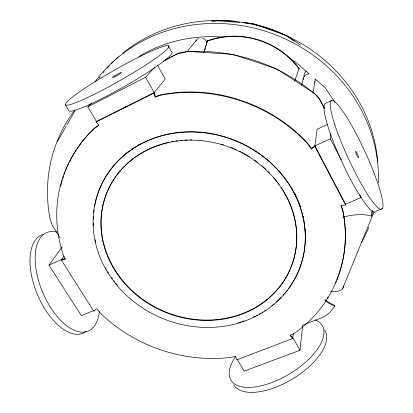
<?xml version="1.0" encoding="UTF-8"?>
<svg xmlns="http://www.w3.org/2000/svg" width="413" height="413" viewBox="0 0 413 413"><rect width="100%" height="100%" fill="white"/><g stroke="black" fill="none" stroke-linecap="round" stroke-linejoin="round"><path stroke-width="0.62" d="M64.041 256.23L61.341 260.061L93.705 311.092L96.807 308.774L100.483 313.25A146.409 130.699 22 0 0 231.373 357.297L235.632 356.238L236.757 359.862L292.703 338.521L289.998 335.542L295.398 332.635A146.409 130.699 22 0 0 342.707 210.46L341.019 205.793L345.552 204.915L345.573 204.228L314.902 145.82L330.302 138.892L330.736 133.884M237.289 359.527L244.166 371.148L299.972 350.291L302.75 325.026L323.611 317.034L329.533 312.817L334.85 306.219L334.886 305.439L329.951 303.111A55.714 49.126 4 0 1 324.861 299.518M372.165 210.625L371.705 216.076L366.001 214.899A55.807 49.193 4.1 0 0 343.017 217.212M371.705 216.076L372.252 210.676M292.703 338.521L293.38 333.208M345.552 204.915L314.825 146.403L317.138 129.254L327.628 124.473M324.293 108.495L319.254 98.893L319.321 98.423L315.098 93.766L276.498 68.775L232.622 54.263L187.177 51.408L178.617 53.148L164.4 60.468M314.825 146.403L311.309 149.026L311.392 148.437L307.556 143.043A146.14 130.508 22 0 0 160.688 94.804L155.484 96.58L155.097 97.07L153.868 93.101L165.205 79.022L157.689 65.579M313.028 92.631L314.954 81.371M301.702 85.517L303.349 78.124M207.212 41.176L207.471 40.83A77.825 73.813 24.3 0 1 299.089 68.352L298.986 68.749A77.959 73.922 24.3 0 0 207.212 41.176L203.764 52.869M204.027 52.508L207.471 40.83M294.701 81.124L299.089 68.352M342.754 288.32L374.09 211.74M93.705 311.092L94.149 310.287M57.278 141.747L66.235 126.079M66.875 124.958L74.872 110.963M93.57 310.535L81.351 315.687L48.987 265.11L62.244 246.85M187.043 51.77L196.221 40.381M163.207 61.3L178.617 53.148M126.001 107.013L126.435 106.508L124.711 107.101L122.893 108.562M61.341 260.061L65.373 259.281L63.266 254.883A146.409 130.699 22 0 1 94.355 128.422L98.95 125.222L96.007 121.98L96.492 121.458L87.84 106.828L145.583 77.288L154.508 67.309M87.84 106.828L91.867 102.858M311.392 148.437L314.902 145.82M98.924 125.051L94.84 127.891A146.14 130.508 22 0 0 73.029 155.273M96.492 121.458L154.256 92.62L145.583 77.288M96.007 121.98L153.868 93.101M331.593 100.462L325.454 103.389A59.761 9.411 65.3 0 0 343.177 164.606A59.761 9.411 65.3 0 0 376.217 211.105L382.474 208.431M48.987 265.11L61.857 259.338L65.306 258.667M345.573 204.228L361.236 197.419L359.733 194.58M155.097 97.07L160.316 95.284A146.409 130.699 22 0 1 307.463 143.621L311.309 149.026M178.292 53.535L186.862 51.79A164.787 148.856 22 0 1 315.021 94.231L319.254 98.893M239.679 22.509L217.181 20.65A130.725 121.887 22.7 0 0 211.42 21.058M242.829 22.767L252.895 23.603L286.978 35.755L300.731 45.198M334.85 306.219L329.91 303.885A55.807 49.193 4.1 0 1 324.809 300.287M294.268 41.124L286.875 36.05A130.911 122.036 22.7 0 0 244.517 22.359M290.499 335.103L292.817 337.648L299.972 350.291M334.953 102.212L324.814 87.293L315.083 78.924L315.191 79.864A6.04 5.839 2.8 0 1 314.577 82.321M60.061 237.764L52.25 225.353L49.952 218.338A164.787 148.856 22 0 1 74.743 110.101M65.254 104.592L68.79 110.457A59.338 6.355 -29.6 0 0 125.232 85.992A59.338 6.355 -29.6 0 0 171.514 51.697L168.225 45.786M330.302 138.892L341.417 159.919M319.321 98.423L324.406 108.108M341.257 205.689L342.733 209.768A146.14 130.508 22 0 1 336.543 280.2M154.256 92.62L155.484 96.58M336.053 281.382A146.14 130.508 22 0 1 335.542 282.559M328.087 296.839A146.14 130.508 22 0 1 327.06 298.48M60.577 186.377A146.14 130.508 22 0 1 62.249 180.202M62.626 178.974A146.14 130.508 22 0 1 63.628 175.907M64.056 174.684A146.14 130.508 22 0 1 65.182 171.643M65.657 170.435A146.14 130.508 22 0 1 66.906 167.435M67.427 166.243A146.14 130.508 22 0 1 68.795 163.29M69.363 162.123A146.14 130.508 22 0 1 72.709 155.83M125.376 154.003A107.375 95.78 22 0 1 128.402 151.592M131.551 149.299A107.375 95.78 22 0 1 134.803 147.126M138.143 145.087A107.375 95.78 22 0 1 140.415 143.807M292.223 188.473A107.375 95.78 22 0 1 292.858 189.593M294.686 192.995A107.375 95.78 22 0 1 295.548 194.719M296.106 195.876A107.375 95.78 22 0 1 296.911 197.626M297.432 198.798A107.375 95.78 22 0 1 298.181 200.568M298.656 201.75A107.375 95.78 22 0 1 299.342 203.532M299.781 204.719A107.375 95.78 22 0 1 300.406 206.505M302.383 213.093A107.375 95.78 22 0 1 302.703 214.347M303.152 216.242A107.375 95.78 22 0 1 303.426 217.506M303.808 219.411A107.375 95.78 22 0 1 304.04 220.687M304.36 222.602A107.375 95.78 22 0 1 304.546 223.882M305.166 229.638A107.375 95.78 22 0 1 305.253 230.913M305.372 233.453A107.375 95.78 22 0 1 305.408 234.718M99.404 311.619A53.432 26.902 67.2 0 1 67.778 326.58A53.432 26.902 67.2 0 1 35.59 265.977A53.432 26.902 67.2 0 1 57.211 232.168M315.346 319.946A53.21 24.79 -30.9 0 1 309.1 358.907A53.21 24.79 -30.9 0 1 247.051 387.373A53.21 24.79 -30.9 0 1 235.637 356.512M324.618 329.863A53.112 25.085 -30.9 0 1 292.74 378.855A53.112 25.085 -30.9 0 1 233.753 384.864M86.08 331.479A53.318 27.175 67.2 0 1 38.342 296.694A53.318 27.175 67.2 0 1 42.807 234.491M343.544 285.791A22.147 10.093 22.5 0 1 330.41 291.449M195.762 41.264A5.927 5.679 45.1 0 1 198.421 38.424M202.85 38.197A5.927 5.679 45.1 0 1 206.805 42.627M304.051 76.782A5.942 5.756 2 0 1 306.58 71.108M303.121 79.626A6.04 5.839 2.8 0 1 309.254 73.896L295.233 61.857A141.938 130.544 22.6 0 0 291.506 59.482M212.483 21.218A130.911 122.036 22.7 0 1 236.169 21.331M94.582 206.65A107.571 95.914 22 0 1 237.088 141.22A107.571 95.914 22 0 1 288.393 288.708M287.231 290.236A107.571 95.914 22 0 1 283.101 295.176M280.897 297.536A107.571 95.914 22 0 1 276.24 302.011M273.809 304.113A107.571 95.914 22 0 1 271.842 305.703M265.704 310.148A107.571 95.914 22 0 1 264.64 310.844M263.019 311.861A107.571 95.914 22 0 1 261.93 312.527M260.83 313.178A107.571 95.914 22 0 1 259.157 314.123M257.475 315.036A107.571 95.914 22 0 1 256.339 315.63M255.198 316.203A107.571 95.914 22 0 1 253.479 317.034M244.197 320.865A107.571 95.914 22 0 1 242.405 321.484M241.202 321.877A107.571 95.914 22 0 1 238.167 322.801M117.483 285.259A107.571 95.914 22 0 1 115.847 283.272M114.654 281.759A107.571 95.914 22 0 1 113.88 280.742M112.367 278.692A107.571 95.914 22 0 1 111.634 277.66M108.443 272.854A107.571 95.914 22 0 1 107.767 271.749M106.12 268.946A107.571 95.914 22 0 1 105.491 267.81M95.656 242.178A107.571 95.914 22 0 1 95.124 239.685M93.41 225.896A107.571 95.914 22 0 1 93.312 222.684M93.333 219.463A107.571 95.914 22 0 1 93.472 216.236M93.725 213.015A107.571 95.914 22 0 1 94.097 209.819M281.33 187.569A99.28 88.511 22 0 1 252.033 309.301A99.28 88.511 22 0 1 116.967 272.962A99.28 88.511 22 0 1 145.206 150.946M145.753 150.662A99.28 88.511 22 0 1 168.994 142.248M171.452 141.736A99.28 88.511 22 0 1 173.315 141.391M175.83 140.983A99.28 88.511 22 0 1 177.729 140.714M180.285 140.415A99.28 88.511 22 0 1 182.216 140.234M184.797 140.043A99.28 88.511 22 0 1 187.383 139.919M189.975 139.857A99.28 88.511 22 0 1 191.916 139.852M221.688 144.271A99.28 88.511 22 0 1 223.531 144.829M231.461 147.632A99.28 88.511 22 0 1 233.268 148.37M234.465 148.881A99.28 88.511 22 0 1 236.251 149.666M239.194 151.05A99.28 88.511 22 0 1 240.934 151.917M242.08 152.511A99.28 88.511 22 0 1 246.576 155.004M247.124 155.329A99.28 88.511 22 0 1 249.313 156.661M254.666 160.229A99.28 88.511 22 0 1 257.779 162.521M261.785 165.737A99.28 88.511 22 0 1 266.06 169.542M268.331 171.736A99.28 88.511 22 0 1 269.679 173.109M273.592 177.389A99.28 88.511 22 0 1 277.644 182.381M278.408 183.403A99.28 88.511 22 0 1 279.162 184.435M99.068 78.15A153.781 141.865 22 0 1 100.189 76.637M103.307 72.652A153.781 141.865 22 0 1 104.117 71.671M107.034 68.274A153.781 141.865 22 0 1 109.197 65.894M111.422 63.561A153.781 141.865 22 0 1 114.649 60.37M115.588 59.477A153.781 141.865 22 0 1 118.464 56.855M122.914 53.076A153.781 141.865 22 0 1 282.156 33.814A153.781 141.865 22 0 1 377.699 162.041M368.819 227.258A156.186 143.698 22 0 1 361.39 242.746M94.995 81.888A156.186 143.698 22 0 1 271.135 33.185A156.186 143.698 22 0 1 378.318 182.804M138.866 56.54A141.938 130.544 22.6 0 1 223.066 37.129M115.015 75.641L114.071 76.255A5.085 0.506 -29.6 0 0 112.723 77.561L113.116 77.484A5.085 0.506 -29.6 0 0 119.114 74.376L120.064 73.757A5.085 0.506 -29.6 0 0 121.376 72.471L120.973 72.554A5.085 0.506 -29.6 0 0 115.015 75.641M358.339 157.534L358.102 157.322A3.418 0.511 65.2 0 1 355.97 153.233L355.732 152.536A3.418 0.511 65.2 0 1 355.732 151.375L355.97 151.597A3.418 0.511 65.2 0 1 358.092 155.66L358.334 156.357A3.418 0.511 65.2 0 1 358.339 157.534M86.529 98.031A59.457 5.906 -29.6 0 0 168.561 47.371A59.457 5.906 -29.6 0 0 96.059 81.025A59.457 5.906 -29.6 0 0 86.529 98.031M334.685 124.308A59.906 8.972 65.2 0 0 380.275 209.288A59.906 8.972 65.2 0 0 354.767 131.117A59.906 8.972 65.2 0 0 334.685 124.308M106.084 269.643A107.669 95.986 22 0 0 289.818 287.04A107.669 95.986 22 0 0 201.632 132.547A107.669 95.986 22 0 0 106.084 269.643M112.935 267.196A99.373 88.573 22 0 0 282.502 283.117A99.373 88.573 22 0 0 200.961 140.601A99.373 88.573 22 0 0 112.935 267.196"/></g></svg>
